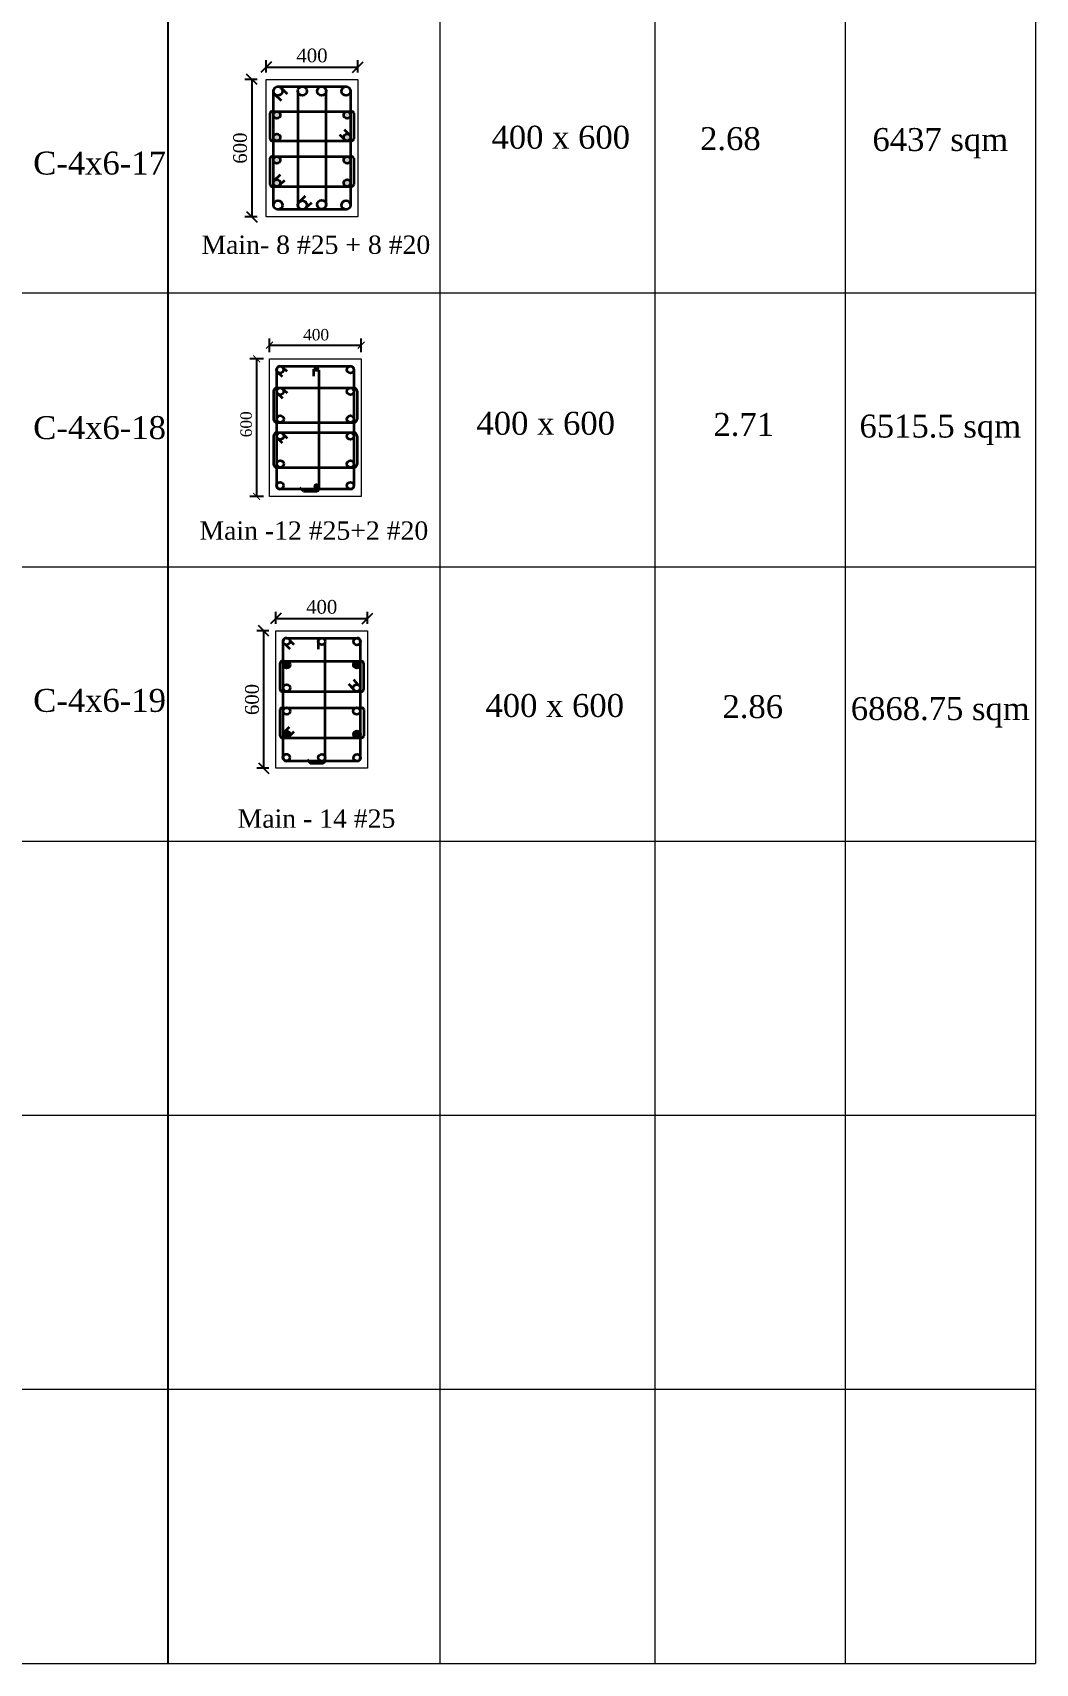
# Model space of a CAD drawing. Header units: millimetres. Extents: x -111267 to 10003021, y -40114 to 2142304.
# Drawn here: x 4369076 to 4390944, y 1999011 to 2034588 of the extents above; entities that cross this region are included whole.
import ezdxf

# ---------------------------------------------------------------- set-up
doc = ezdxf.new("R2010")
doc.units = ezdxf.units.MM
doc.header["$PDMODE"] = 2
doc.linetypes.add('DASHED2', pattern=[0.375, 0.25, -0.125])
doc.layers.add('5a.Hatch-TR-0', color=8, linetype='Continuous')
doc.layers.add('9.Title', color=7, linetype='Continuous')
for name, color, linetype, lineweight in [('6.Dim', 8, 'Continuous', 9), ('object line', 23, 'Continuous', 13), ('reinmt', 241, 'Continuous', 40), ('S-Beam', 4, 'DASHED2', 15), ('S-Dim', 8, 'Continuous', 5)]:
    doc.layers.add(name, color=color, linetype=linetype, lineweight=lineweight)
doc.styles.add('DRIQsmall', font='times.ttf', dxfattribs={"height": 0.2})
doc.styles.add('Section_Scale_250', font='times.ttf', dxfattribs={"height": 250})
doc.styles.add('Times new roman', font='times.ttf', dxfattribs={"height": 300})
doc.dimstyles.new('Scale 20', dxfattribs={"dimscale": 0, "dimtxt": 250, "dimasz": 230, "dimexe": 150, "dimexo": 150, "dimgap": 100, "dimtad": 1, "dimtoh": 1, "dimdec": 0, "dimlfac": 0.2, "dimzin": 0, "dimdsep": 46, "dimtxsty": 'Times new roman', "dimblk": 'OBLIQUE', "dimcen": 0.09, "dimclrd": 256, "dimclrt": 3, "dimadec": 0, "dimazin": 0, "dimtfac": 1, "dimtdec": 0, "dimtofl": 0, "dimtmove": 0, "dimatfit": 3, "dimfxl": 150, "dimfxlon": 1, "dimtolj": 1, "dimtzin": 0, "dimarcsym": 0})
doc.dimstyles.new('Section_Scale 250', dxfattribs={"dimscale": 0, "dimtxt": 250, "dimasz": 150, "dimexe": 150, "dimexo": 150, "dimgap": 100, "dimtad": 1, "dimtoh": 1, "dimdec": 0, "dimlfac": 0.25, "dimzin": 0, "dimdsep": 46, "dimtxsty": 'Section_Scale_250', "dimblk": 'ARCHTICK', "dimcen": 0.09, "dimclrd": 256, "dimclrt": 3, "dimadec": 0, "dimazin": 0, "dimtfac": 1, "dimtdec": 0, "dimtofl": 0, "dimtmove": 0, "dimatfit": 3, "dimfxl": 150, "dimfxlon": 1, "dimtolj": 1, "dimtzin": 0, "dimarcsym": 0})

# ---------------------------------------------------------------- blocks, each defined once
blk = doc.blocks.new('_ArchTick')
at = {"color": 0, "linetype": 'ByBlock', "const_width": 0.15}
blk.add_lwpolyline([(-0.5, -0.5), (0.5, 0.5)], dxfattribs=at)
blk = doc.blocks.new('*D985')
at = {"layer": 'Defpoints', "color": 0, "ltscale": 6, "transparency": 16777216}
for p in [(4374514, 2027470), (4373961, 2024470), (4374514, 2024470)]:
    blk.add_point(p, dxfattribs=at)
at = {"layer": 'S-Dim', "color": 0, "lineweight": -2, "ltscale": 6, "transparency": 16777216}
for p, q in [((4374111, 2027470), (4373811, 2027470)), ((4374111, 2024470), (4373811, 2024470))]:
    blk.add_line(p, q, dxfattribs=at)
at = {"layer": 'S-Dim', "lineweight": -2, "ltscale": 6, "transparency": 16777216}
blk.add_line((4373961, 2027470), (4373961, 2024470), dxfattribs=at)
at = {"layer": 'S-Dim', "lineweight": -2, "ltscale": 6, "transparency": 16777216, "xscale": 150, "yscale": 150, "zscale": 150}
for p, rotation in [((4373961, 2027470), 90), ((4373961, 2024470), 270)]:
    blk.add_blockref('_ArchTick', p, dxfattribs=dict(at, rotation=rotation))
at = {"layer": 'S-Dim', "color": 3, "ltscale": 6, "transparency": 16777216, "insert": (4373734, 2026043), "char_height": 250, "attachment_point": 5, "rotation": 90, "style": 'Section_Scale_250'}
blk.add_mtext('\\A1;600', dxfattribs=at)
blk = doc.blocks.new('*D986')
at = {"layer": 'Defpoints', "color": 0, "ltscale": 6, "transparency": 16777216}
for p in [(4376241, 2027768), (4374241, 2027230), (4376241, 2027230)]:
    blk.add_point(p, dxfattribs=at)
at = {"layer": 'S-Dim', "color": 0, "lineweight": -2, "ltscale": 6, "transparency": 16777216}
for p, q in [((4374241, 2027618), (4374241, 2027918)), ((4376241, 2027618), (4376241, 2027918))]:
    blk.add_line(p, q, dxfattribs=at)
at = {"layer": 'S-Dim', "lineweight": -2, "ltscale": 6, "transparency": 16777216}
blk.add_line((4374241, 2027768), (4376241, 2027768), dxfattribs=at)
at = {"layer": 'S-Dim', "lineweight": -2, "ltscale": 6, "transparency": 16777216, "xscale": 150, "yscale": 150, "zscale": 150, "rotation": 180}
blk.add_blockref('_ArchTick', (4374241, 2027768), dxfattribs=at)
at = {"layer": 'S-Dim', "lineweight": -2, "ltscale": 6, "transparency": 16777216, "xscale": 150, "yscale": 150, "zscale": 150}
blk.add_blockref('_ArchTick', (4376241, 2027768), dxfattribs=at)
at = {"layer": 'S-Dim', "color": 3, "ltscale": 6, "transparency": 16777216, "insert": (4375258, 2027996), "char_height": 250, "attachment_point": 5, "style": 'Section_Scale_250'}
blk.add_mtext('\\A1;{\\fTimes New Roman Baltic|b0|i0|c0|p18;400}', dxfattribs=at)
blk = doc.blocks.new('_Oblique')
at = {"color": 0, "linetype": 'ByBlock', "lineweight": -2}
blk.add_line((-0.5, -0.5), (0.5, 0.5), dxfattribs=at)
blk = doc.blocks.new('*D987')
at = {"layer": 'Defpoints', "color": 0, "ltscale": 6, "transparency": 16777216}
for p in [(4374121, 2033568), (4373855, 2030568), (4374121, 2030568)]:
    blk.add_point(p, dxfattribs=at)
at = {"layer": 'S-Dim', "color": 0, "lineweight": -2, "ltscale": 6, "transparency": 16777216}
for p, q in [((4373971, 2033568), (4373705, 2033568)), ((4373971, 2030568), (4373705, 2030568))]:
    blk.add_line(p, q, dxfattribs=at)
at = {"layer": 'S-Dim', "lineweight": -2, "ltscale": 6, "transparency": 16777216}
blk.add_line((4373855, 2033568), (4373855, 2030568), dxfattribs=at)
at = {"layer": 'S-Dim', "lineweight": -2, "ltscale": 6, "transparency": 16777216, "xscale": 230, "yscale": 230, "zscale": 230}
for p, rotation in [((4373855, 2033568), 90), ((4373855, 2030568), 270)]:
    blk.add_blockref('_Oblique', p, dxfattribs=dict(at, rotation=rotation))
at = {"layer": 'S-Dim', "color": 3, "ltscale": 6, "transparency": 16777216, "insert": (4373602, 2032068), "char_height": 300, "attachment_point": 5, "rotation": 90, "style": 'Times new roman'}
blk.add_mtext('\\A1;600', dxfattribs=at)
blk = doc.blocks.new('*D988')
at = {"layer": 'Defpoints', "color": 0, "ltscale": 6, "transparency": 16777216}
for p in [(4374168, 2033568), (4376168, 2033835), (4376168, 2033568)]:
    blk.add_point(p, dxfattribs=at)
at = {"layer": 'S-Dim', "color": 0, "lineweight": -2, "ltscale": 6, "transparency": 16777216}
for p, q in [((4374168, 2033718), (4374168, 2033985)), ((4376168, 2033718), (4376168, 2033985))]:
    blk.add_line(p, q, dxfattribs=at)
at = {"layer": 'S-Dim', "lineweight": -2, "ltscale": 6, "transparency": 16777216}
blk.add_line((4374168, 2033835), (4376168, 2033835), dxfattribs=at)
at = {"layer": 'S-Dim', "lineweight": -2, "ltscale": 6, "transparency": 16777216, "xscale": 230, "yscale": 230, "zscale": 230, "rotation": 180}
blk.add_blockref('_Oblique', (4374168, 2033835), dxfattribs=at)
at = {"layer": 'S-Dim', "lineweight": -2, "ltscale": 6, "transparency": 16777216, "xscale": 230, "yscale": 230, "zscale": 230}
blk.add_blockref('_Oblique', (4376168, 2033835), dxfattribs=at)
at = {"layer": 'S-Dim', "color": 3, "ltscale": 6, "transparency": 16777216, "insert": (4375168, 2034087), "char_height": 300, "attachment_point": 5, "style": 'Times new roman'}
blk.add_mtext('\\A1;400', dxfattribs=at)
blk = doc.blocks.new('*D989')
at = {"layer": 'Defpoints', "color": 0, "ltscale": 6, "transparency": 16777216}
for p in [(4374380, 2021539), (4374114, 2018539), (4374380, 2018539)]:
    blk.add_point(p, dxfattribs=at)
at = {"layer": 'S-Dim', "color": 0, "lineweight": -2, "ltscale": 6, "transparency": 16777216}
for p, q in [((4374230, 2021539), (4373964, 2021539)), ((4374230, 2018539), (4373964, 2018539))]:
    blk.add_line(p, q, dxfattribs=at)
at = {"layer": 'S-Dim', "lineweight": -2, "ltscale": 6, "transparency": 16777216}
blk.add_line((4374114, 2021539), (4374114, 2018539), dxfattribs=at)
at = {"layer": 'S-Dim', "lineweight": -2, "ltscale": 6, "transparency": 16777216, "xscale": 230, "yscale": 230, "zscale": 230}
for p, rotation in [((4374114, 2021539), 90), ((4374114, 2018539), 270)]:
    blk.add_blockref('_Oblique', p, dxfattribs=dict(at, rotation=rotation))
at = {"layer": 'S-Dim', "color": 3, "ltscale": 6, "transparency": 16777216, "insert": (4373861, 2020039), "char_height": 300, "attachment_point": 5, "rotation": 90, "style": 'Times new roman'}
blk.add_mtext('\\A1;600', dxfattribs=at)
blk = doc.blocks.new('*D990')
at = {"layer": 'Defpoints', "color": 0, "ltscale": 6, "transparency": 16777216}
for p in [(4374380, 2021539), (4376380, 2021805), (4376380, 2021539)]:
    blk.add_point(p, dxfattribs=at)
at = {"layer": 'S-Dim', "color": 0, "lineweight": -2, "ltscale": 6, "transparency": 16777216}
for p, q in [((4374380, 2021689), (4374380, 2021955)), ((4376380, 2021689), (4376380, 2021955))]:
    blk.add_line(p, q, dxfattribs=at)
at = {"layer": 'S-Dim', "lineweight": -2, "ltscale": 6, "transparency": 16777216}
blk.add_line((4374380, 2021805), (4376380, 2021805), dxfattribs=at)
at = {"layer": 'S-Dim', "lineweight": -2, "ltscale": 6, "transparency": 16777216, "xscale": 230, "yscale": 230, "zscale": 230, "rotation": 180}
blk.add_blockref('_Oblique', (4374380, 2021805), dxfattribs=at)
at = {"layer": 'S-Dim', "lineweight": -2, "ltscale": 6, "transparency": 16777216, "xscale": 230, "yscale": 230, "zscale": 230}
blk.add_blockref('_Oblique', (4376380, 2021805), dxfattribs=at)
at = {"layer": 'S-Dim', "color": 3, "ltscale": 6, "transparency": 16777216, "insert": (4375380, 2022058), "char_height": 300, "attachment_point": 5, "style": 'Times new roman'}
blk.add_mtext('\\A1;400', dxfattribs=at)

msp = doc.modelspace()

# ---------------------------------------------------------------- hatches: boundary and pattern name
at = {"layer": '5a.Hatch-TR-0', "linetype": 'Continuous', "transparency": 33554597}
h = msp.add_hatch(color=8, dxfattribs=at)
h.dxf.hatch_style = 1
h.paths.add_polyline_path([(4374477.6, 2032789.4, 1), (4374326.5, 2032789.4, 1)])
h.paths.add_polyline_path([(4374477.6, 2032304.4, 1), (4374326.5, 2032304.4, 0.395999), (4374397.3, 2032229), (4374406.8, 2032229, 0.395999)])
h.paths.add_polyline_path([(4375859.3, 2032789.4, 1), (4376010.4, 2032789.4, 1)])
h.paths.add_polyline_path([(4375859.3, 2032304.4, 0.395999), (4375930.2, 2032229), (4375939.6, 2032229, 0.395999), (4376010.4, 2032304.4, 1)])
h.paths.add_polyline_path([(4375939.3, 2031885.7), (4375930.5, 2031885.7, 0.3971585), (4375859.3, 2031810.3, 1), (4376010.4, 2031810.3, 0.3971585)])
h = msp.add_hatch(color=8, dxfattribs=at)
h.dxf.hatch_style = 1
h.paths.add_polyline_path([(4375859.3, 2031308.5, 1), (4376010.4, 2031308.5, 1)])
h.paths.add_polyline_path([(4374354.4, 2031367.1), (4374344.8, 2031357.8, 0.179493), (4374326.5, 2031308.5, 1), (4374477.6, 2031308.5, 0.6319906)])
h.paths.add_polyline_path([(4374406.5, 2031885.7), (4374397.7, 2031885.7, 0.3971585), (4374326.5, 2031810.3, 1), (4374477.6, 2031810.3, 0.3971585)])
at = {"layer": '6.Dim', "linetype": 'Continuous'}
h = msp.add_hatch(color=8, dxfattribs=at)
h.dxf.hatch_style = 1
h.paths.add_polyline_path([(4374690.4, 2020798.5, 0.3922274), (4374620.6, 2020873.8), (4374609.1, 2020873.8, 0.3922274), (4374539.3, 2020798.5, 1)])
h = msp.add_hatch(color=8, dxfattribs=at)
h.dxf.hatch_style = 1
h.paths.add_polyline_path([(4376221.2, 2020798.5, 0.3922274), (4376151.3, 2020873.8), (4376139.9, 2020873.8, 0.3922274), (4376070.1, 2020798.5, 1)])
h = msp.add_hatch(color=8, dxfattribs=at)
h.dxf.hatch_style = 1
h.paths.add_polyline_path([(4374538.3, 2019288.7), (4374538.3, 2019269, 0.3589053), (4374608.5, 2019203.4), (4374617.9, 2019203.4, 0.3961512), (4374688.7, 2019278.8, 0.9368407)])
h = msp.add_hatch(color=8, dxfattribs=at)
h.dxf.hatch_style = 1
h.paths.add_polyline_path([(4376071.7, 2019278.8, 0.3961512), (4376142.6, 2019203.4), (4376152, 2019203.4, 0.3589053), (4376222.2, 2019269), (4376222.2, 2019288.7, 0.9368406)])

# ---------------------------------------------------------------- linework, layer by layer
at = {"layer": '9.Title'}
msp.add_line((4372032.5, 1999011, -198769.9), (4372032.5, 2066045.3, -198769.9), dxfattribs=at)
at = {"layer": 'object line'}
for points in [[(4374168.5, 2033568.1), (4376168.5, 2033568.1), (4376168.5, 2030568.1), (4374168.5, 2030568.1)], [(4374240.9, 2027470.2), (4376240.9, 2027470.2), (4376240.9, 2024470.2), (4374240.9, 2024470.2)], [(4374380.2, 2021538.7), (4376380.2, 2021538.7), (4376380.2, 2018538.7), (4374380.2, 2018538.7)]]:
    msp.add_lwpolyline(points, close=True, dxfattribs=at)
at = {"layer": 'reinmt', "linetype": 'Continuous', "lineweight": 35}
for p, q in [((4374326.5, 2030824.4), (4374326.5, 2033311.9)), ((4374352.4, 2033245.4), (4374495.5, 2033108.2)), ((4374424.7, 2033410.1), (4375912.2, 2033410.1)), ((4374501.3, 2033373.3), (4374630.1, 2033249.1)), ((4374861.8, 2033312.7), (4374861.8, 2030800.8)), ((4375475.1, 2030836.9), (4375475.1, 2033311.9)), ((4376010.4, 2033311.9), (4376010.4, 2030824.4)), ((4374294.2, 2032868.4), (4376039.6, 2032868.4)), ((4374254.2, 2032269), (4374254.2, 2032828.4)), ((4376079.6, 2032828.4), (4376079.6, 2032269)), ((4374294.1, 2032229), (4376039.6, 2032229)), ((4375767, 2032361.6), (4375876.9, 2032256.1)), ((4375867, 2032471.8), (4375980.7, 2032365.7)), ((4374254.2, 2031272.2), (4374253.8, 2031845.7)), ((4374293.8, 2031885.7), (4376039.3, 2031885.7)), ((4376079.3, 2031845.7), (4376079.6, 2031272.2)), ((4374476.1, 2031485.6), (4374344.8, 2031357.8)), ((4374294.2, 2031232.2), (4376039.6, 2031232.2)), ((4374567.1, 2031364.6), (4374459.3, 2031259.3)), ((4375912.2, 2030726.2), (4374424.7, 2030726.2)), ((4374888.6, 2030890.8), (4375027.3, 2031023.9)), ((4375037, 2030762.5), (4375161.9, 2030883)), ((4374399, 2024699.6), (4374399, 2027240.8)), ((4374426.3, 2027173.8), (4374514.4, 2027087.6)), ((4374470.3, 2027312.2), (4376011.5, 2027312.2)), ((4374531.1, 2027281.3), (4374619.4, 2027198.2)), ((4375204.3, 2027244.9), (4375203.4, 2027090.1)), ((4375324.6, 2024641.9), (4375324.6, 2027226.1)), ((4376082.8, 2027240.8), (4376082.8, 2024699.6)), ((4374403.7, 2026839.5), (4376078.1, 2026839.5)), ((4374534.7, 2026810.5), (4374623.8, 2026726.7)), ((4374328.2, 2026764), (4374328.2, 2026155.8)), ((4374415.9, 2026717), (4374522.9, 2026611.9)), ((4376153.6, 2026764), (4376153.6, 2026155.8)), ((4374327.8, 2025784.7), (4374327.8, 2025176.5)), ((4374403.4, 2025860.2), (4376077.8, 2025860.2)), ((4374403.7, 2026080.2), (4376078.1, 2026080.2)), ((4374519.7, 2025846.1), (4374627.7, 2025743.2)), ((4376153.3, 2025784.7), (4376153.3, 2025176.5)), ((4374432.2, 2025722.9), (4374521.2, 2025635.8)), ((4374403.4, 2025100.9), (4376077.8, 2025100.9)), ((4376011.5, 2024628.2), (4374470.3, 2024628.2)), ((4374986, 2024583.2), (4374902.8, 2024653)), ((4374986, 2024583.2), (4375265.9, 2024583.2)), ((4374538.3, 2018768), (4374538.3, 2021309.2)), ((4374600.2, 2021229.3), (4374688.3, 2021143.1)), ((4374609.7, 2021380.6), (4376150.8, 2021380.6)), ((4374686.6, 2021325.2), (4374774.9, 2021242.2)), ((4375306.7, 2021309.1), (4375306.3, 2021137.7)), ((4376222.2, 2021309.2), (4376222.2, 2018768)), ((4374470.8, 2020256.7), (4374472.4, 2020834)), ((4374512.4, 2020873.8), (4376253, 2020873.8)), ((4376293, 2020833.8), (4376293, 2020256.6)), ((4376185.3, 2020355.2), (4376083.6, 2020465.8)), ((4374510.8, 2020216.6), (4376253, 2020216.6)), ((4376074.4, 2020262.7), (4375972.7, 2020373.2)), ((4374474, 2019243.5), (4374475.6, 2019820.8)), ((4374515.6, 2019860.7), (4376256.2, 2019860.7)), ((4376296.2, 2019820.7), (4376296.2, 2019243.4)), ((4374673.3, 2019432.4), (4374584.9, 2019349.4)), ((4374773, 2019335.7), (4374684.8, 2019249.5)), ((4374514, 2019203.4), (4376256.2, 2019203.4)), ((4376150.8, 2018696.7), (4374609.7, 2018696.7))]:
    msp.add_line(p, q, dxfattribs=at)
at = {"layer": 'reinmt', "color": 1, "linetype": 'Continuous', "lineweight": 35, "const_width": 61.4}
for points in [[(4375234.6, 2027251.2, -1), (4375296, 2027251.2, -1)], [(4375231.4, 2024691.1, -1), (4375292.9, 2024691.1, -1)]]:
    msp.add_lwpolyline(points, format="xyb", close=True, dxfattribs=at)
at = {"layer": 'reinmt', "linetype": 'Continuous', "lineweight": 35}
msp.add_lwpolyline([(4375060.9, 2018732.3), (4375134.7, 2018650.7), (4375397.3, 2018650.7, 0.4142858), (4375457.3, 2018710.8), (4375456.6, 2021292.3)], format="xyb", dxfattribs=at)
for centre, radius in [((4374424.7, 2033311.9), 98.2), ((4374960, 2033312.7), 98.2), ((4375376.9, 2033311.9), 98.2), ((4375912.2, 2033311.9), 98.2), ((4374402.1, 2032789.4), 75.5), ((4375934.9, 2032789.4), 75.5), ((4374402.1, 2032304.4), 75.5), ((4375934.9, 2032304.4), 75.5), ((4374402.1, 2031810.3), 75.5), ((4375934.9, 2031810.3), 75.5), ((4374402.1, 2031308.5), 75.5), ((4375934.9, 2031308.5), 75.5), ((4374424.7, 2030824.4), 98.2), ((4374960, 2030823.5), 98.2), ((4375376.9, 2030836.9), 98.2), ((4375912.2, 2030824.4), 98.2), ((4374473.3, 2027233), 75.5), ((4376007.3, 2027234.2), 75.5), ((4374475.1, 2026764), 75.5), ((4376007.3, 2026761), 75.5), ((4374476.2, 2026155.8), 75.5), ((4376007.3, 2026155.8), 75.5), ((4374475.7, 2025784.7), 75.5), ((4376006.1, 2025784.7), 75.5), ((4374477.1, 2025179.1), 75.5), ((4376007.3, 2025176.5), 75.5), ((4374472.1, 2024704.9), 75.5), ((4376006.9, 2024704.2), 75.5), ((4374612.9, 2021305.7), 75.5), ((4375382.2, 2021305.1), 75.5), ((4376148.3, 2021302.6), 75.5), ((4374614.8, 2020798.5), 75.5), ((4376145.6, 2020798.5), 75.5), ((4374616.4, 2020292), 75.5), ((4376144, 2020292), 75.5), ((4374616.4, 2019785.4), 75.5), ((4376144, 2019785.4), 75.5), ((4374613.2, 2019278.8), 75.5), ((4376147.3, 2019278.8), 75.5), ((4374611.4, 2018773.3), 75.5), ((4375382.2, 2018772.3), 75.5), ((4376150.8, 2018768), 75.5)]:
    msp.add_circle(centre, radius, dxfattribs=at)
for centre, radius, start, end in [((4374294.2, 2032828.4), 40, 90, 180), ((4376039.6, 2032828.4), 40, 0, 90), ((4374294.2, 2032269), 40, 180, 270), ((4376039.6, 2032269), 40, 270, 0), ((4374293.8, 2031845.7), 40, 90, 180), ((4376039.3, 2031845.7), 40, 0, 90), ((4374294.2, 2031272.2), 40, 180, 270), ((4376039.6, 2031272.2), 40, 270, 0), ((4374470.3, 2027240.8), 71.4, 90, 180), ((4376011.5, 2027240.8), 71.4, 360, 90), ((4374403.7, 2026764), 75.5, 90, 180), ((4376078.1, 2026764), 75.5, 0, 90), ((4374403.7, 2026155.8), 75.5, 180, 270), ((4376078.1, 2026155.8), 75.5, 270, 0), ((4374403.4, 2025784.7), 75.5, 90, 180), ((4376077.8, 2025784.7), 75.5, 0, 90), ((4374403.4, 2025176.5), 75.5, 180, 270), ((4376077.8, 2025176.5), 75.5, 270, 0), ((4374470.3, 2024699.6), 71.4, 180, 270), ((4376011.5, 2024699.6), 71.4, 270, 0), ((4375265.9, 2024641.9), 58.7, 270, 0), ((4374609.7, 2021309.2), 71.4, 90, 180), ((4376150.8, 2021309.2), 71.4, 360, 90), ((4374512.4, 2020833.8), 40, 90, 179.84141), ((4376253, 2020833.8), 40, 0, 90), ((4374510.8, 2020256.6), 40, 179.84141, 270), ((4376253, 2020256.6), 40, 270, 0), ((4374515.6, 2019820.7), 40, 90, 179.84141), ((4376256.2, 2019820.7), 40, 0, 90), ((4374514, 2019243.4), 40, 179.84141, 270), ((4376256.2, 2019243.4), 40, 270, 0), ((4374609.7, 2018768), 71.4, 180, 270), ((4376150.8, 2018768), 71.4, 270, 0)]:
    msp.add_arc(centre, radius, start, end, dxfattribs=at)
at = {"layer": 'S-Beam', "linetype": 'Continuous', "ltscale": 5}
for p, q in [((4390943.7, 2067045.3, -198769.9), (4390943.7, 1999011, -198769.9)), ((4377958.6, 2066045.3, -198769.9), (4377958.6, 1999011, -198769.9)), ((4382646.6, 2066045.3, -198769.9), (4382646.6, 1999011, -198769.9)), ((4386795.2, 2066045.3, -198769.9), (4386795.2, 1999011, -198769.9)), ((4347121.2, 2028911, 1750.1), (4390943.7, 2028911, -101900.3)), ((4347121.2, 2022931, 1750.1), (4390943.7, 2022931, -101900.3)), ((4347121.2, 2016951, 1750.1), (4390943.7, 2016951, -101900.3)), ((4347121.2, 2010971, 1750.1), (4390943.7, 2010971, -101900.3)), ((4347121.2, 2004991, 1750.1), (4390943.7, 2004991, -101900.3)), ((4347121.2, 1999011, 1750.1), (4390943.7, 1999011, -101900.3))]:
    msp.add_line(p, q, dxfattribs=at)

# ---------------------------------------------------------------- texts
at = {"color": 0, "linetype": 'Continuous', "char_height": 400, "attachment_point": 5, "style": 'Times new roman'}
for s, insert, width in [('Main- 8 #25 + 8 #20', (4375252.7, 2029957.6), 5717.964), ('Main -12 #25+2 #20', (4375209.2, 2023721.1), 6143.968), ('Main - 14 #25', (4375266.1, 2017438), 3405.581)]:
    msp.add_mtext(s, dxfattribs=dict(at, insert=insert, width=width))
at = {"layer": '9.Title', "linetype": 'Continuous', "lineweight": 9, "ltscale": 0.5, "char_height": 500, "width": 8540.737, "attachment_point": 5, "style": 'DRIQsmall'}
for s, insert in [('400 x 600', (4380594.1, 2032301.6, -99385)), ('2.68', (4384292.4, 2032269.1, -99385)), ('6437 sqm', (4388870, 2032174.3, -198769.9)), ('C-4x6-17', (4370536.2, 2031737.6, -198769.9)), ('C-4x6-18', (4370536.2, 2025966.9, -198769.9)), ('400 x 600', (4380265.9, 2026060.9)), ('2.71', (4384584.4, 2026034.5)), ('6515.5 sqm', (4388870, 2025922.4, -198769.9)), ('C-4x6-19', (4370536.2, 2020015.6, -198769.9)), ('400 x 600', (4380462.1, 2019904.2)), ('2.86', (4384780.6, 2019877.9)), ('6868.75 sqm', (4388870, 2019759, -198769.9))]:
    msp.add_mtext(s, dxfattribs=dict(at, insert=insert))

# ---------------------------------------------------------------- dimensions: what is measured, and where the dimension line sits
at = {"layer": 'S-Dim', "ltscale": 6}
for base, p1, p2, picture, middle in [((4376168.5, 2033834.8), (4374168.5, 2033568.1), (4376168.5, 2033568.1), '*D988', (4375168.5, 2034087.4)), ((4376380.2, 2021805.3), (4374380.2, 2021538.7), (4376380.2, 2021538.7), '*D990', (4375380.2, 2022057.9))]:
    dim = msp.add_linear_dim(base=base, p1=p1, p2=p2, dimstyle='Scale 20', override={"dimscale": 1}, dxfattribs=at)
    dim.commit()
    dim.dimension.update_dxf_attribs({"geometry": picture, "text_midpoint": middle})
for base, p1, p2, picture, middle in [((4373854.7, 2030568.1), (4374121.3, 2033568.1), (4374121.3, 2030568.1), '*D987', (4373602.1, 2032068.1)), ((4374113.6, 2018538.7), (4374380.2, 2021538.7), (4374380.2, 2018538.7), '*D989', (4373861, 2020038.7))]:
    dim = msp.add_linear_dim(base=base, p1=p1, p2=p2, angle=90, dimstyle='Scale 20', override={"dimscale": 1}, dxfattribs=at)
    dim.commit()
    dim.dimension.update_dxf_attribs({"geometry": picture, "text_midpoint": middle})
dim = msp.add_linear_dim(base=(4376240.9, 2027768.3), p1=(4374240.9, 2027229.8), p2=(4376240.9, 2027229.8), text='{\\fTimes New Roman Baltic|b0|i0|c0|p18;400}', dimstyle='Section_Scale 250', override={"dimscale": 1}, dxfattribs=at)
dim.commit()
dim.dimension.update_dxf_attribs({"geometry": '*D986', "text_midpoint": (4375258.2, 2027768.3), "dimtype": 160})
dim = msp.add_linear_dim(base=(4373961.1, 2024470.2), p1=(4374514.3, 2027470.2), p2=(4374514.3, 2024470.2), angle=90, text='600', dimstyle='Section_Scale 250', override={"dimscale": 1}, dxfattribs=at)
dim.commit()
dim.dimension.update_dxf_attribs({"geometry": '*D985', "text_midpoint": (4373961.1, 2026043.1), "dimtype": 160})

doc.saveas('drawing.dxf')
